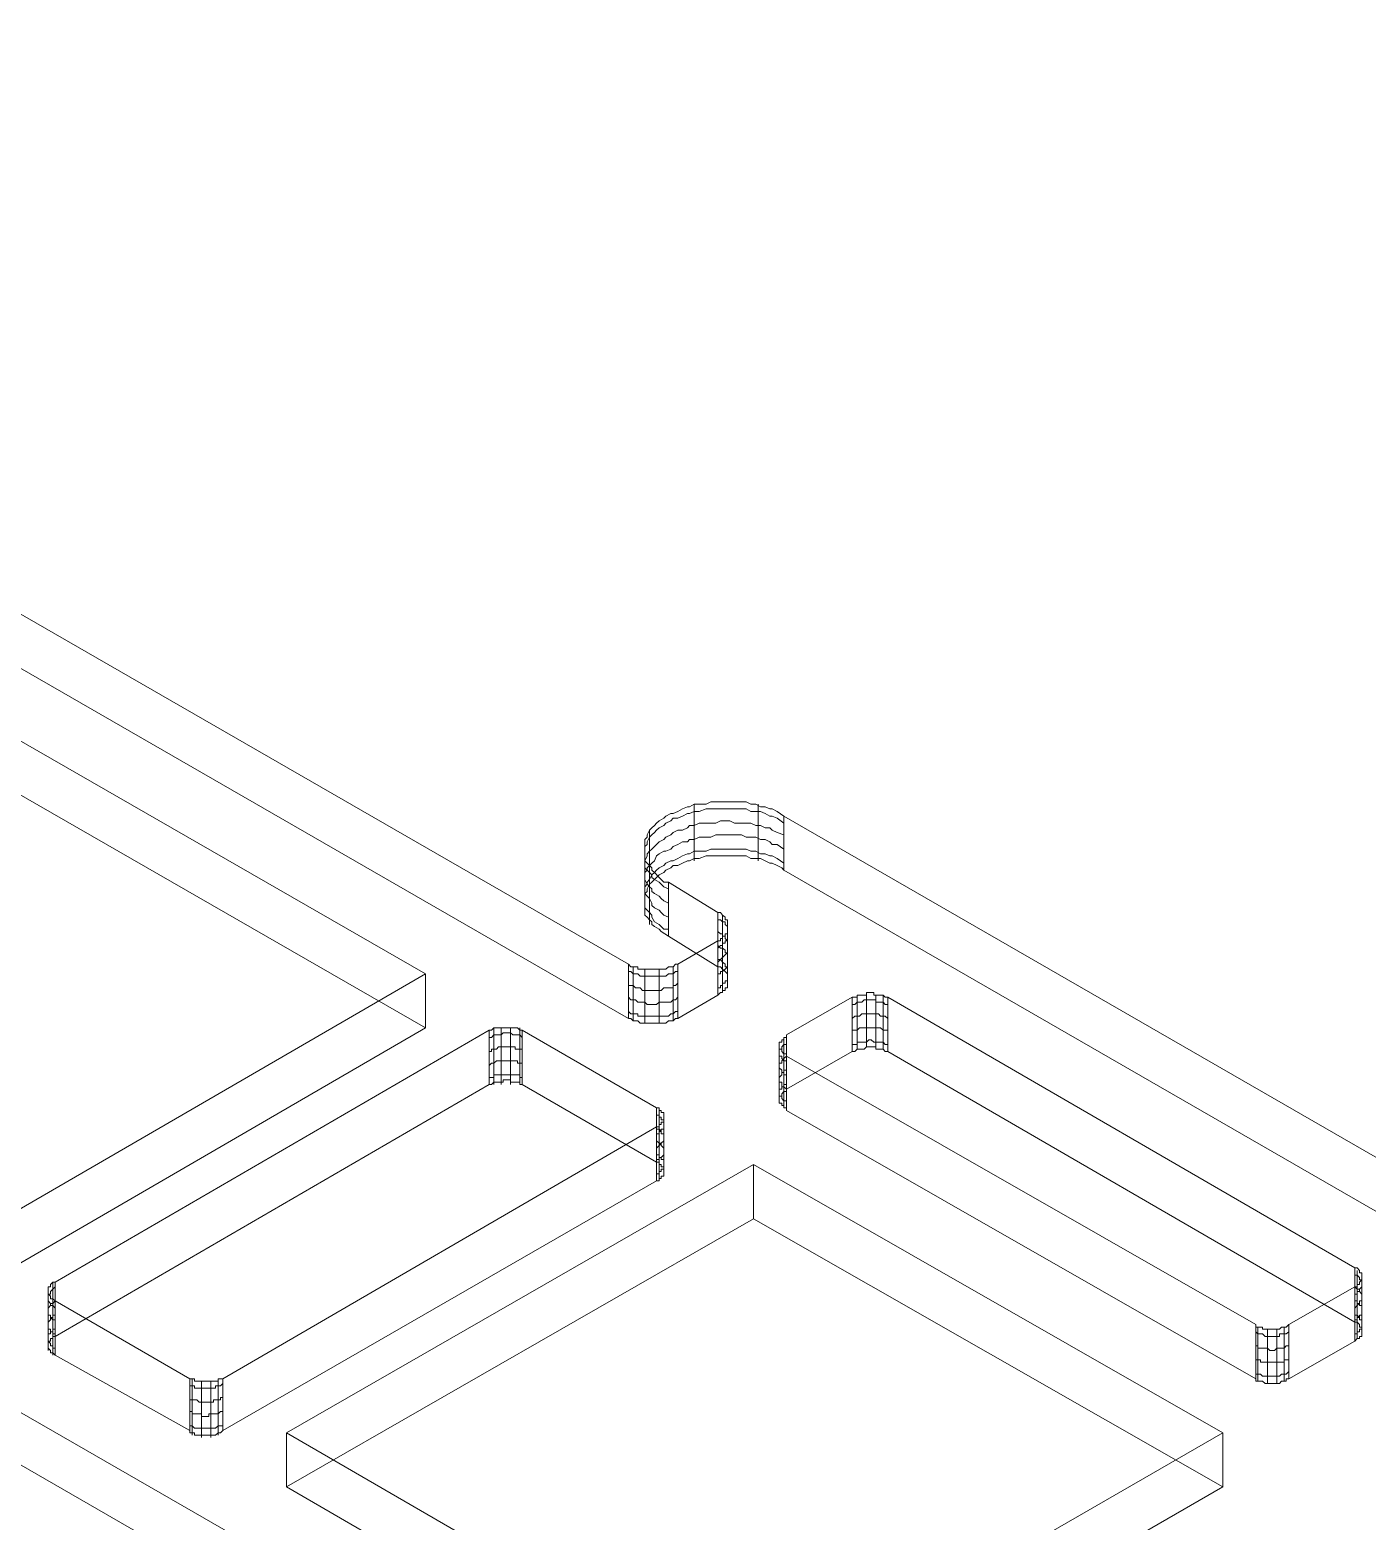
# Model space of a CAD drawing. Header units: millimetres. Extents: x 251 to 1800, y 172 to 1116.
# Drawn here: x 1311 to 1460.7, y 664.6 to 831.5 of the extents above; entities that cross this region are included whole.
import ezdxf

# ---------------------------------------------------------------- set-up
doc = ezdxf.new("R2010")
doc.units = ezdxf.units.MM

msp = doc.modelspace()

# ---------------------------------------------------------------- linework, layer by layer
at = {"color": 8, "lineweight": 0, "true_color": 0x808080}
for points in [[(1377.982949, 726.919989), (1196.360532, 831.534723)], [(1377.982949, 726.919989), (1196.360532, 831.534723)], [(1494.665434, 680.246996), (1395.395778, 737.444832), (1395.147811, 737.720352), (1394.624324, 737.968319), (1394.100837, 738.243839), (1393.825317, 738.243839), (1393.301831, 738.491806), (1392.778344, 738.767326), (1392.254857, 738.767326), (1391.703818, 738.767326), (1391.180331, 739.042845), (1390.656844, 739.042845), (1389.857838, 739.042845), (1389.334351, 739.042845), (1388.810864, 739.042845), (1388.287377, 739.042845), (1387.76389, 739.042845), (1387.212851, 739.042845), (1386.689364, 739.042845), (1385.917909, 738.767326), (1385.366871, 738.767326), (1384.843384, 738.491806), (1384.595416, 738.491806), (1384.044377, 738.243839), (1383.52089, 737.968319), (1382.997403, 737.968319), (1382.749436, 737.720352), (1382.198397, 737.444832), (1381.950429, 737.196865), (1381.426942, 736.921345), (1381.151423, 736.645826), (1380.903456, 736.397858), (1380.627936, 736.122339), (1380.352417, 735.874371), (1380.104449, 735.350884), (1380.104449, 735.075365), (1379.82893, 734.827397), (1379.82893, 734.551878), (1379.82893, 734.276359), (1379.82893, 733.752872), (1379.82893, 733.504904), (1379.82893, 733.229385), (1379.82893, 732.981417), (1379.82893, 732.430378), (1380.104449, 732.182411), (1380.352417, 731.906891), (1380.627936, 731.658924), (1380.627936, 731.383404), (1380.903456, 731.135437), (1381.426942, 730.859917), (1381.67491, 730.584398), (1382.473916, 730.060911), (1388.011857, 726.64447), (1388.287377, 726.64447), (1388.535344, 726.368951), (1388.810864, 726.120983), (1389.086383, 725.845464), (1389.086383, 725.597496), (1389.086383, 725.321977), (1389.086383, 725.074009), (1389.086383, 724.79849), (1389.086383, 724.52297), (1389.086383, 724.275003), (1388.810864, 724.275003), (1388.810864, 723.999483), (1388.535344, 723.999483), (1388.535344, 723.751516), (1388.287377, 723.751516), (1388.011857, 723.475996), (1383.52089, 720.858562), (1383.272923, 720.858562), (1382.997403, 720.583042), (1382.749436, 720.583042), (1382.473916, 720.583042), (1382.198397, 720.307523), (1381.950429, 720.307523), (1381.67491, 720.307523), (1381.426942, 720.307523), (1381.151423, 720.307523), (1380.903456, 720.307523), (1380.627936, 720.307523), (1380.352417, 720.307523), (1380.104449, 720.307523), (1379.82893, 720.307523), (1379.580962, 720.307523), (1379.305443, 720.307523), (1379.029923, 720.583042), (1378.781956, 720.583042), (1378.506436, 720.583042), (1378.258469, 720.858562), (1377.982949, 720.858562), (1196.360532, 825.473295)], [(1377.982949, 720.858562), (1196.360532, 825.473295)], [(1355.280147, 725.845464), (1303.014109, 755.904635)], [(1355.280147, 719.784036), (1303.014109, 749.843207)], [(1355.280147, 725.845464), (1355.280147, 719.784036), (1303.014109, 749.843207)], [(1382.473916, 736.122339), (1381.950429, 736.122339), (1381.67491, 736.397858), (1381.426942, 736.645826), (1380.903456, 737.196865), (1380.627936, 737.444832), (1380.627936, 737.720352), (1380.352417, 737.968319), (1380.104449, 738.243839), (1379.82893, 738.491806), (1379.82893, 738.767326), (1379.82893, 739.290812), (1379.82893, 739.566332), (1379.82893, 739.814299), (1379.82893, 740.089819), (1379.82893, 740.613306), (1379.82893, 740.888825), (1380.104449, 741.136793), (1380.104449, 741.412312), (1380.352417, 741.935799), (1380.627936, 742.183767), (1380.903456, 742.459286), (1381.151423, 742.707254), (1381.426942, 742.982773), (1381.950429, 743.258292), (1382.198397, 743.50626), (1382.749436, 743.781779), (1382.997403, 743.781779), (1383.52089, 744.029747), (1384.044377, 744.305266), (1384.595416, 744.553234), (1384.843384, 744.553234), (1385.366871, 744.828753), (1385.917909, 744.828753), (1386.689364, 744.828753), (1387.212851, 745.104273), (1387.76389, 745.104273), (1388.287377, 745.104273), (1388.810864, 745.104273), (1389.334351, 745.104273), (1389.857838, 745.104273), (1390.656844, 745.104273), (1391.180331, 745.104273), (1391.703818, 744.828753), (1392.254857, 744.828753), (1392.778344, 744.553234), (1393.301831, 744.553234), (1393.825317, 744.305266), (1394.100837, 744.305266), (1394.624324, 744.029747), (1395.395778, 743.50626)], [(1382.473916, 736.122339), (1381.950429, 736.122339), (1381.67491, 736.397858), (1381.426942, 736.645826), (1380.903456, 737.196865), (1380.627936, 737.444832), (1380.627936, 737.720352), (1380.352417, 737.968319), (1380.104449, 738.243839), (1379.82893, 738.491806), (1379.82893, 738.767326), (1379.82893, 739.290812), (1379.82893, 739.566332), (1379.82893, 739.814299), (1379.82893, 740.089819), (1379.82893, 740.613306), (1379.82893, 740.888825), (1380.104449, 741.136793), (1380.104449, 741.412312), (1380.352417, 741.935799), (1380.627936, 742.183767), (1380.903456, 742.459286), (1381.151423, 742.707254), (1381.426942, 742.982773), (1381.950429, 743.258292), (1382.198397, 743.50626), (1382.749436, 743.781779), (1382.997403, 743.781779), (1383.52089, 744.029747), (1384.044377, 744.305266), (1384.595416, 744.553234), (1384.843384, 744.553234), (1385.366871, 744.828753), (1385.917909, 744.828753), (1386.689364, 744.828753), (1387.212851, 745.104273), (1387.76389, 745.104273), (1388.287377, 745.104273), (1388.810864, 745.104273), (1389.334351, 745.104273), (1389.857838, 745.104273), (1390.656844, 745.104273), (1391.180331, 745.104273), (1391.703818, 744.828753), (1392.254857, 744.828753), (1392.778344, 744.553234), (1393.301831, 744.553234), (1393.825317, 744.305266), (1394.100837, 744.305266), (1394.624324, 744.029747), (1395.395778, 743.50626)], [(1385.366871, 744.828753), (1385.366871, 738.767326), (1385.366871, 738.491806)], [(1392.502824, 744.828753), (1392.502824, 738.767326), (1392.502824, 738.491806)], [(1382.473916, 735.350884), (1381.950429, 735.598852), (1381.67491, 735.874371), (1381.426942, 736.122339), (1380.903456, 736.397858), (1380.627936, 736.645826), (1380.627936, 736.921345), (1380.352417, 737.196865), (1380.104449, 737.444832), (1379.82893, 737.720352), (1379.82893, 738.243839), (1379.82893, 738.491806), (1379.82893, 738.767326), (1379.82893, 739.042845), (1379.82893, 739.566332), (1379.82893, 739.814299), (1379.82893, 740.089819), (1380.104449, 740.337786), (1380.104449, 740.613306), (1380.352417, 741.136793), (1380.627936, 741.412312), (1380.903456, 741.66028), (1381.151423, 741.935799), (1381.426942, 742.183767), (1381.950429, 742.459286), (1382.198397, 742.707254), (1382.749436, 742.982773), (1382.997403, 743.258292), (1383.52089, 743.258292), (1384.044377, 743.50626), (1384.595416, 743.781779), (1384.843384, 743.781779), (1385.366871, 744.029747), (1385.917909, 744.029747), (1386.689364, 744.305266), (1387.212851, 744.305266), (1387.76389, 744.305266), (1388.287377, 744.305266), (1388.810864, 744.305266), (1389.334351, 744.305266), (1389.857838, 744.305266), (1390.656844, 744.305266), (1391.180331, 744.305266), (1391.703818, 744.029747), (1392.254857, 744.029747), (1392.778344, 744.029747), (1393.301831, 743.781779), (1393.825317, 743.50626), (1394.100837, 743.50626), (1394.624324, 743.258292), (1395.395778, 742.707254), (1395.395778, 742.459286)], [(1494.665434, 686.308423), (1395.395778, 743.50626)], [(1494.665434, 686.308423), (1395.395778, 743.50626)], [(1395.395778, 737.444832), (1395.395778, 743.50626)], [(1395.395778, 737.444832), (1395.395778, 743.50626)], [(1382.473916, 733.752872), (1381.950429, 734.028391), (1381.67491, 734.276359), (1381.426942, 734.551878), (1380.903456, 734.827397), (1380.627936, 735.075365), (1380.627936, 735.350884), (1380.352417, 735.598852), (1380.104449, 735.874371), (1379.82893, 736.397858), (1379.82893, 736.645826), (1379.82893, 736.921345), (1379.82893, 737.196865), (1379.82893, 737.720352), (1379.82893, 737.968319), (1379.82893, 738.243839), (1379.82893, 738.491806), (1380.104449, 739.042845), (1380.104449, 739.290812), (1380.352417, 739.566332), (1380.627936, 739.814299), (1380.903456, 740.089819), (1381.151423, 740.337786), (1381.426942, 740.613306), (1381.950429, 740.888825), (1382.198397, 741.136793), (1382.749436, 741.412312), (1382.997403, 741.66028), (1383.52089, 741.935799), (1384.044377, 741.935799), (1384.595416, 742.183767), (1384.843384, 742.459286), (1385.366871, 742.459286), (1385.917909, 742.707254), (1386.689364, 742.707254), (1387.212851, 742.707254), (1387.76389, 742.707254), (1388.287377, 742.982773), (1388.810864, 742.982773), (1389.334351, 742.982773), (1389.857838, 742.707254), (1390.656844, 742.707254), (1391.180331, 742.707254), (1391.703818, 742.707254), (1392.254857, 742.459286), (1392.778344, 742.459286), (1393.301831, 742.183767), (1393.825317, 742.183767), (1394.100837, 741.935799), (1394.624324, 741.66028), (1395.395778, 741.412312), (1395.395778, 741.136793)], [(1382.473916, 732.182411), (1381.950429, 732.430378), (1381.67491, 732.705898), (1381.426942, 732.981417), (1380.903456, 733.229385), (1380.627936, 733.504904), (1380.627936, 733.752872), (1380.352417, 734.276359), (1380.104449, 734.551878), (1379.82893, 734.827397), (1379.82893, 735.075365), (1379.82893, 735.350884), (1379.82893, 735.874371), (1379.82893, 736.122339), (1379.82893, 736.397858), (1379.82893, 736.645826), (1379.82893, 737.196865), (1380.104449, 737.444832), (1380.104449, 737.720352), (1380.352417, 737.968319), (1380.627936, 738.243839), (1380.903456, 738.491806), (1381.151423, 739.042845), (1381.426942, 739.290812), (1381.950429, 739.566332), (1382.198397, 739.566332), (1382.749436, 739.814299), (1382.997403, 740.089819), (1383.52089, 740.337786), (1384.044377, 740.613306), (1384.595416, 740.613306), (1384.843384, 740.888825), (1385.366871, 740.888825), (1385.917909, 741.136793), (1386.689364, 741.136793), (1387.212851, 741.136793), (1387.76389, 741.412312), (1388.287377, 741.412312), (1388.810864, 741.412312), (1389.334351, 741.412312), (1389.857838, 741.412312), (1390.656844, 741.412312), (1391.180331, 741.136793), (1391.703818, 741.136793), (1392.254857, 741.136793), (1392.778344, 740.888825), (1393.301831, 740.888825), (1393.825317, 740.613306), (1394.100837, 740.337786), (1394.624324, 740.337786), (1395.395778, 739.814299), (1395.395778, 739.566332)], [(1380.352417, 741.935799), (1380.352417, 735.874371), (1380.352417, 735.598852)], [(1382.473916, 730.859917), (1381.950429, 730.859917), (1381.67491, 731.135437), (1381.426942, 731.383404), (1380.903456, 731.658924), (1380.627936, 732.182411), (1380.627936, 732.430378), (1380.352417, 732.705898), (1380.104449, 732.981417), (1379.82893, 733.229385), (1379.82893, 733.504904), (1379.82893, 734.028391), (1379.82893, 734.276359), (1379.82893, 734.551878), (1379.82893, 734.827397), (1379.82893, 735.350884), (1379.82893, 735.598852), (1380.104449, 735.874371), (1380.104449, 736.122339), (1380.352417, 736.397858), (1380.627936, 736.921345), (1380.903456, 737.196865), (1381.151423, 737.444832), (1381.426942, 737.720352), (1381.950429, 737.968319), (1382.198397, 738.243839), (1382.749436, 738.491806), (1382.997403, 738.491806), (1383.52089, 738.767326), (1384.044377, 739.042845), (1384.595416, 739.290812), (1384.843384, 739.290812), (1385.366871, 739.566332), (1385.917909, 739.566332), (1386.689364, 739.566332), (1387.212851, 739.814299), (1387.76389, 739.814299), (1388.287377, 739.814299), (1388.810864, 739.814299), (1389.334351, 739.814299), (1389.857838, 739.814299), (1390.656844, 739.814299), (1391.180331, 739.814299), (1391.703818, 739.566332), (1392.254857, 739.566332), (1392.778344, 739.290812), (1393.301831, 739.290812), (1393.825317, 739.042845), (1394.100837, 739.042845), (1394.624324, 738.767326), (1395.395778, 738.243839), (1395.395778, 737.968319)], [(1395.395778, 737.444832), (1395.147811, 737.720352), (1394.624324, 737.968319), (1394.100837, 738.243839), (1393.825317, 738.243839), (1393.301831, 738.491806), (1392.778344, 738.767326), (1392.254857, 738.767326), (1391.703818, 738.767326), (1391.180331, 739.042845), (1390.656844, 739.042845), (1389.857838, 739.042845), (1389.334351, 739.042845), (1388.810864, 739.042845), (1388.287377, 739.042845), (1387.76389, 739.042845), (1387.212851, 739.042845), (1386.689364, 739.042845), (1385.917909, 738.767326), (1385.366871, 738.767326), (1384.843384, 738.491806), (1384.595416, 738.491806), (1384.044377, 738.243839), (1383.52089, 737.968319), (1382.997403, 737.968319), (1382.749436, 737.720352), (1382.198397, 737.444832), (1381.950429, 737.196865), (1381.426942, 736.921345), (1381.151423, 736.645826), (1380.903456, 736.397858), (1380.627936, 736.122339), (1380.352417, 735.874371), (1380.104449, 735.350884), (1380.104449, 735.075365), (1379.82893, 734.827397), (1379.82893, 734.551878), (1379.82893, 734.276359), (1379.82893, 733.752872), (1379.82893, 733.504904), (1379.82893, 733.229385), (1379.82893, 732.981417), (1379.82893, 732.430378), (1380.104449, 732.182411), (1380.352417, 731.906891), (1380.627936, 731.658924), (1380.627936, 731.383404), (1380.903456, 731.135437), (1381.426942, 730.859917), (1381.67491, 730.584398), (1382.473916, 730.060911)], [(1380.352417, 737.720352), (1380.352417, 731.658924), (1380.352417, 731.383404)], [(1494.665434, 680.246996), (1395.395778, 737.444832)], [(1382.473916, 736.122339), (1388.011857, 732.705898)], [(1382.473916, 736.122339), (1382.473916, 730.060911)], [(1382.473916, 736.122339), (1388.011857, 732.705898)], [(1382.473916, 736.122339), (1382.473916, 730.060911)], [(1388.011857, 729.537424), (1388.287377, 729.537424), (1388.287377, 729.812944), (1388.535344, 729.812944), (1388.535344, 730.060911), (1388.810864, 730.060911), (1388.810864, 730.336431), (1389.086383, 730.336431), (1389.086383, 730.584398), (1389.086383, 730.859917), (1389.086383, 731.135437), (1389.086383, 731.383404), (1389.086383, 731.658924), (1389.086383, 731.906891), (1388.810864, 731.906891), (1388.810864, 732.182411), (1388.535344, 732.430378), (1388.287377, 732.705898), (1388.011857, 732.705898)], [(1388.011857, 726.64447), (1388.011857, 732.705898)], [(1388.011857, 726.64447), (1388.011857, 732.705898)], [(1388.011857, 729.537424), (1388.287377, 729.537424), (1388.287377, 729.812944), (1388.535344, 729.812944), (1388.535344, 730.060911), (1388.810864, 730.060911), (1388.810864, 730.336431), (1389.086383, 730.336431), (1389.086383, 730.584398), (1389.086383, 730.859917), (1389.086383, 731.135437), (1389.086383, 731.383404), (1389.086383, 731.658924), (1389.086383, 731.906891), (1388.810864, 731.906891), (1388.810864, 732.182411), (1388.535344, 732.430378), (1388.287377, 732.705898), (1388.011857, 732.705898)], [(1388.011857, 728.738418), (1388.287377, 729.013937), (1388.535344, 729.013937), (1388.535344, 729.289457), (1388.810864, 729.289457), (1388.810864, 729.537424), (1389.086383, 729.537424), (1389.086383, 729.812944), (1389.086383, 730.060911), (1389.086383, 730.336431), (1389.086383, 730.584398), (1389.086383, 730.859917), (1389.086383, 731.135437), (1388.810864, 731.383404), (1388.810864, 731.658924), (1388.535344, 731.658924), (1388.287377, 731.906891), (1388.011857, 731.906891), (1388.011857, 731.658924)], [(1388.535344, 726.368951), (1388.535344, 732.430378), (1388.535344, 732.182411)], [(1389.086383, 725.597496), (1389.086383, 731.658924), (1389.086383, 731.383404)], [(1382.473916, 730.060911), (1388.011857, 726.64447)], [(1388.011857, 727.167957), (1388.287377, 727.443476), (1388.535344, 727.691444), (1388.810864, 727.966963), (1389.086383, 728.214931), (1389.086383, 728.49045), (1389.086383, 728.738418), (1389.086383, 729.013937), (1389.086383, 729.289457), (1389.086383, 729.537424), (1388.810864, 729.812944), (1388.810864, 730.060911), (1388.535344, 730.060911), (1388.535344, 730.336431), (1388.287377, 730.336431), (1388.011857, 730.584398), (1388.011857, 730.336431)], [(1388.535344, 723.751516), (1388.535344, 729.812944), (1388.535344, 729.537424)], [(1389.086383, 724.79849), (1389.086383, 730.584398), (1389.086383, 730.336431)], [(1388.011857, 729.537424), (1383.52089, 726.919989)], [(1388.011857, 729.537424), (1383.52089, 726.919989)], [(1388.011857, 729.537424), (1388.011857, 723.475996)], [(1388.011857, 729.537424), (1388.011857, 723.475996)], [(1388.011857, 725.845464), (1388.287377, 725.845464), (1388.287377, 726.120983), (1388.535344, 726.120983), (1388.810864, 726.368951), (1389.086383, 726.64447), (1389.086383, 726.919989), (1389.086383, 727.167957), (1389.086383, 727.443476), (1389.086383, 727.691444), (1389.086383, 727.966963), (1389.086383, 728.214931), (1388.810864, 728.214931), (1388.810864, 728.49045), (1388.535344, 728.738418), (1388.287377, 728.738418), (1388.011857, 729.013937), (1388.011857, 728.738418)], [(1377.982949, 726.919989), (1378.258469, 726.64447), (1378.506436, 726.64447), (1378.781956, 726.64447), (1379.029923, 726.64447), (1379.029923, 726.368951), (1379.305443, 726.368951), (1379.580962, 726.368951), (1379.82893, 726.368951), (1380.104449, 726.368951), (1380.352417, 726.368951), (1380.627936, 726.368951), (1380.903456, 726.368951), (1381.151423, 726.368951), (1381.426942, 726.368951), (1381.67491, 726.368951), (1381.950429, 726.368951), (1382.198397, 726.368951), (1382.473916, 726.64447), (1382.749436, 726.64447), (1382.997403, 726.64447), (1383.272923, 726.919989), (1383.52089, 726.919989)], [(1377.982949, 726.919989), (1378.258469, 726.64447), (1378.506436, 726.64447), (1378.781956, 726.64447), (1379.029923, 726.64447), (1379.029923, 726.368951), (1379.305443, 726.368951), (1379.580962, 726.368951), (1379.82893, 726.368951), (1380.104449, 726.368951), (1380.352417, 726.368951), (1380.627936, 726.368951), (1380.903456, 726.368951), (1381.151423, 726.368951), (1381.426942, 726.368951), (1381.67491, 726.368951), (1381.950429, 726.368951), (1382.198397, 726.368951), (1382.473916, 726.64447), (1382.749436, 726.64447), (1382.997403, 726.64447), (1383.272923, 726.919989), (1383.52089, 726.919989)], [(1377.982949, 726.919989), (1377.982949, 720.858562)], [(1377.982949, 726.919989), (1377.982949, 720.858562)], [(1378.506436, 720.583042), (1378.506436, 726.64447), (1378.506436, 726.368951)], [(1379.82893, 720.307523), (1379.82893, 726.368951), (1379.82893, 726.120983)], [(1381.426942, 720.307523), (1381.426942, 726.368951), (1381.426942, 726.120983)], [(1382.997403, 720.583042), (1382.997403, 726.64447), (1382.997403, 726.368951)], [(1383.52089, 720.858562), (1383.52089, 726.919989)], [(1383.52089, 720.858562), (1383.52089, 726.919989)], [(1388.011857, 724.275003), (1388.287377, 724.275003), (1388.287377, 724.52297), (1388.535344, 724.52297), (1388.535344, 724.79849), (1388.810864, 724.79849), (1388.810864, 725.074009), (1389.086383, 725.074009), (1389.086383, 725.321977), (1389.086383, 725.597496), (1389.086383, 725.845464), (1389.086383, 726.120983), (1389.086383, 726.368951), (1389.086383, 726.64447), (1388.810864, 726.64447), (1388.810864, 726.919989), (1388.535344, 727.167957), (1388.287377, 727.443476), (1388.011857, 727.443476), (1388.011857, 727.167957)], [(1388.011857, 726.64447), (1388.287377, 726.64447), (1388.535344, 726.368951), (1388.810864, 726.120983), (1389.086383, 725.845464), (1389.086383, 725.597496), (1389.086383, 725.321977), (1389.086383, 725.074009), (1389.086383, 724.79849), (1389.086383, 724.52297), (1389.086383, 724.275003), (1388.810864, 724.275003), (1388.810864, 723.999483), (1388.535344, 723.999483), (1388.535344, 723.751516), (1388.287377, 723.751516), (1388.011857, 723.475996)], [(1303.014109, 695.538325), (1355.280147, 725.845464)], [(1355.280147, 725.845464), (1355.280147, 719.784036)], [(1377.982949, 726.120983), (1378.258469, 726.120983), (1378.506436, 725.845464), (1378.781956, 725.845464), (1379.029923, 725.845464), (1379.305443, 725.597496), (1379.580962, 725.597496), (1379.82893, 725.597496), (1380.104449, 725.597496), (1380.352417, 725.597496), (1380.627936, 725.597496), (1380.903456, 725.597496), (1381.151423, 725.597496), (1381.426942, 725.597496), (1381.67491, 725.597496), (1381.950429, 725.597496), (1382.198397, 725.597496), (1382.473916, 725.845464), (1382.749436, 725.845464), (1382.997403, 725.845464), (1383.272923, 726.120983), (1383.52089, 726.120983), (1383.52089, 725.845464)], [(1377.982949, 724.79849), (1377.982949, 724.52297), (1378.258469, 724.52297), (1378.506436, 724.52297), (1378.781956, 724.275003), (1379.029923, 724.275003), (1379.305443, 724.275003), (1379.580962, 723.999483), (1379.82893, 723.999483), (1380.104449, 723.999483), (1380.352417, 723.999483), (1380.627936, 723.999483), (1380.903456, 723.999483), (1381.151423, 723.999483), (1381.426942, 723.999483), (1381.67491, 723.999483), (1381.950429, 724.275003), (1382.198397, 724.275003), (1382.473916, 724.275003), (1382.749436, 724.275003), (1382.997403, 724.275003), (1382.997403, 724.52297), (1383.272923, 724.52297), (1383.52089, 724.79849), (1383.52089, 724.52297)], [(1377.982949, 723.228029), (1378.258469, 722.952509), (1378.506436, 722.952509), (1378.781956, 722.952509), (1379.029923, 722.67699), (1379.305443, 722.67699), (1379.580962, 722.67699), (1379.82893, 722.67699), (1380.104449, 722.429022), (1380.352417, 722.429022), (1380.627936, 722.429022), (1380.903456, 722.429022), (1381.151423, 722.429022), (1381.426942, 722.67699), (1381.67491, 722.67699), (1381.950429, 722.67699), (1382.198397, 722.67699), (1382.473916, 722.67699), (1382.749436, 722.67699), (1382.997403, 722.952509), (1383.272923, 722.952509), (1383.52089, 723.228029), (1383.52089, 722.952509)], [(1388.011857, 723.475996), (1383.52089, 720.858562)], [(1395.671298, 719.012581), (1403.055219, 723.228029)], [(1395.671298, 719.012581), (1403.055219, 723.228029)], [(1407.022699, 723.228029), (1406.747179, 723.228029), (1406.499212, 723.475996), (1406.223692, 723.475996), (1405.975725, 723.475996), (1405.700206, 723.475996), (1405.452238, 723.475996), (1405.452238, 723.751516), (1405.176719, 723.751516), (1404.901199, 723.751516), (1404.653232, 723.751516), (1404.653232, 723.475996), (1404.377712, 723.475996), (1404.129745, 723.475996), (1403.854225, 723.475996), (1403.606258, 723.475996), (1403.606258, 723.228029), (1403.330738, 723.228029), (1403.055219, 723.228029)], [(1407.022699, 723.228029), (1406.747179, 723.228029), (1406.499212, 723.475996), (1406.223692, 723.475996), (1405.975725, 723.475996), (1405.700206, 723.475996), (1405.452238, 723.475996), (1405.452238, 723.751516), (1405.176719, 723.751516), (1404.901199, 723.751516), (1404.653232, 723.751516), (1404.653232, 723.475996), (1404.377712, 723.475996), (1404.129745, 723.475996), (1403.854225, 723.475996), (1403.606258, 723.475996), (1403.606258, 723.228029), (1403.330738, 723.228029), (1403.055219, 723.228029)], [(1403.055219, 717.166601), (1403.055219, 723.228029)], [(1403.055219, 717.166601), (1403.055219, 723.228029)], [(1403.606258, 717.414569), (1403.606258, 723.475996), (1403.606258, 723.228029)], [(1404.653232, 717.690088), (1404.653232, 723.475996), (1404.653232, 723.228029)], [(1405.700206, 717.690088), (1405.700206, 723.475996), (1405.700206, 723.228029)], [(1406.499212, 717.414569), (1406.499212, 723.475996), (1406.499212, 723.228029)], [(1407.022699, 723.228029), (1459.288737, 692.92089)], [(1407.022699, 723.228029), (1407.022699, 717.166601)], [(1407.022699, 723.228029), (1407.022699, 717.166601)], [(1407.022699, 723.228029), (1459.288737, 692.92089)], [(1377.982949, 721.630016), (1378.258469, 721.382049), (1378.506436, 721.382049), (1378.781956, 721.382049), (1379.029923, 721.382049), (1379.029923, 721.106529), (1379.305443, 721.106529), (1379.580962, 721.106529), (1379.82893, 721.106529), (1380.104449, 721.106529), (1380.352417, 721.106529), (1380.627936, 721.106529), (1380.903456, 721.106529), (1381.151423, 721.106529), (1381.426942, 721.106529), (1381.67491, 721.106529), (1381.950429, 721.106529), (1382.198397, 721.106529), (1382.473916, 721.106529), (1382.749436, 721.382049), (1382.997403, 721.382049), (1383.272923, 721.630016), (1383.52089, 721.630016), (1383.52089, 721.382049)], [(1407.022699, 722.429022), (1406.747179, 722.429022), (1406.499212, 722.67699), (1406.223692, 722.67699), (1405.975725, 722.67699), (1405.700206, 722.67699), (1405.700206, 722.952509), (1405.452238, 722.952509), (1405.176719, 722.952509), (1404.901199, 722.952509), (1404.653232, 722.952509), (1404.377712, 722.952509), (1404.129745, 722.67699), (1403.854225, 722.67699), (1403.606258, 722.67699), (1403.330738, 722.429022), (1403.055219, 722.429022), (1403.055219, 722.153503)], [(1407.022699, 720.858562), (1406.747179, 721.106529), (1406.499212, 721.106529), (1406.223692, 721.106529), (1405.975725, 721.382049), (1405.700206, 721.382049), (1405.452238, 721.382049), (1405.176719, 721.382049), (1404.901199, 721.382049), (1404.653232, 721.382049), (1404.377712, 721.382049), (1404.129745, 721.382049), (1403.854225, 721.106529), (1403.606258, 721.106529), (1403.330738, 721.106529), (1403.055219, 720.858562), (1403.055219, 720.583042)], [(1303.014109, 689.476897), (1355.280147, 719.784036)], [(1303.014109, 695.538325), (1303.014109, 689.476897), (1355.280147, 719.784036)], [(1366.108061, 719.536068), (1365.832542, 719.536068), (1365.584574, 719.784036), (1365.309055, 719.784036), (1365.061087, 719.784036), (1364.785568, 719.784036), (1364.510049, 719.784036), (1364.262081, 719.784036), (1363.986562, 719.784036), (1363.738594, 719.784036), (1363.463075, 719.784036), (1363.215107, 719.784036), (1362.939588, 719.784036), (1362.664068, 719.536068), (1362.416101, 719.536068)], [(1362.939588, 719.784036), (1362.939588, 713.722608), (1362.939588, 713.474641)], [(1363.738594, 719.784036), (1363.738594, 713.722608), (1363.738594, 713.474641)], [(1364.785568, 719.784036), (1364.785568, 713.722608), (1364.785568, 713.474641)], [(1365.832542, 719.784036), (1365.832542, 713.722608), (1365.832542, 713.474641)], [(1383.52089, 720.858562), (1383.272923, 720.858562), (1382.997403, 720.583042), (1382.749436, 720.583042), (1382.473916, 720.583042), (1382.198397, 720.307523), (1381.950429, 720.307523), (1381.67491, 720.307523), (1381.426942, 720.307523), (1381.151423, 720.307523), (1380.903456, 720.307523), (1380.627936, 720.307523), (1380.352417, 720.307523), (1380.104449, 720.307523), (1379.82893, 720.307523), (1379.580962, 720.307523), (1379.305443, 720.307523), (1379.029923, 720.583042), (1378.781956, 720.583042), (1378.506436, 720.583042), (1378.258469, 720.858562), (1377.982949, 720.858562)], [(1407.022699, 719.536068), (1406.747179, 719.536068), (1406.499212, 719.536068), (1406.223692, 719.784036), (1405.975725, 719.784036), (1405.700206, 719.784036), (1405.452238, 719.784036), (1405.176719, 719.784036), (1404.901199, 719.784036), (1404.653232, 719.784036), (1404.377712, 719.784036), (1404.129745, 719.784036), (1403.854225, 719.784036), (1403.606258, 719.536068), (1403.330738, 719.536068), (1403.055219, 719.536068), (1403.055219, 719.260549)], [(1362.416101, 719.536068), (1313.842023, 691.322877)], [(1362.416101, 713.474641), (1362.416101, 719.536068)], [(1362.416101, 713.474641), (1362.416101, 719.536068)], [(1362.416101, 718.737062), (1362.664068, 718.737062), (1362.939588, 719.012581), (1363.215107, 719.012581), (1363.463075, 719.012581), (1363.738594, 719.012581), (1363.986562, 719.260549), (1364.262081, 719.260549), (1364.510049, 719.260549), (1364.785568, 719.260549), (1365.061087, 719.012581), (1365.309055, 719.012581), (1365.584574, 719.012581), (1365.832542, 719.012581), (1366.108061, 718.737062), (1366.108061, 718.461542)], [(1366.108061, 719.536068), (1366.108061, 713.474641)], [(1366.108061, 719.536068), (1366.108061, 713.474641)], [(1381.151423, 710.829654), (1366.108061, 719.536068)], [(1395.671298, 719.012581), (1395.671298, 718.737062), (1395.395778, 718.737062), (1395.395778, 718.461542), (1395.147811, 718.461542), (1395.147811, 718.213575), (1394.872291, 718.213575), (1394.872291, 717.938056), (1394.872291, 717.690088), (1394.872291, 717.414569), (1395.147811, 717.414569), (1395.147811, 717.166601), (1395.395778, 716.891082), (1395.671298, 716.891082), (1395.671298, 716.615562)], [(1395.671298, 719.012581), (1395.671298, 718.737062), (1395.395778, 718.737062), (1395.395778, 718.461542), (1395.147811, 718.461542), (1395.147811, 718.213575), (1394.872291, 718.213575), (1394.872291, 717.938056), (1394.872291, 717.690088), (1394.872291, 717.414569), (1395.147811, 717.414569), (1395.147811, 717.166601), (1395.395778, 716.891082), (1395.671298, 716.891082), (1395.671298, 716.615562)], [(1394.872291, 712.152147), (1394.872291, 718.213575), (1394.872291, 717.938056)], [(1395.671298, 718.213575), (1395.671298, 717.938056), (1395.395778, 717.938056), (1395.147811, 717.690088), (1395.147811, 717.414569), (1394.872291, 717.414569), (1394.872291, 717.166601), (1394.872291, 716.891082), (1394.872291, 716.615562), (1395.147811, 716.615562), (1395.147811, 716.367595), (1395.395778, 716.092075), (1395.671298, 716.092075), (1395.671298, 715.844108), (1395.671298, 715.568588)], [(1395.395778, 712.675634), (1395.395778, 718.737062), (1395.395778, 718.461542)], [(1395.671298, 719.012581), (1395.671298, 712.951154)], [(1395.671298, 719.012581), (1395.671298, 712.951154)], [(1407.022699, 717.938056), (1406.747179, 717.938056), (1406.499212, 718.213575), (1406.223692, 718.213575), (1405.975725, 718.213575), (1405.700206, 718.213575), (1405.452238, 718.213575), (1405.176719, 718.461542), (1404.901199, 718.461542), (1404.653232, 718.213575), (1404.377712, 718.213575), (1404.129745, 718.213575), (1403.854225, 718.213575), (1403.606258, 718.213575), (1403.606258, 717.938056), (1403.330738, 717.938056), (1403.055219, 717.938056), (1403.055219, 717.690088)], [(1362.416101, 717.166601), (1362.664068, 717.166601), (1362.664068, 717.414569), (1362.939588, 717.414569), (1363.215107, 717.414569), (1363.463075, 717.690088), (1363.738594, 717.690088), (1363.986562, 717.690088), (1364.262081, 717.690088), (1364.510049, 717.690088), (1364.785568, 717.690088), (1365.061087, 717.690088), (1365.309055, 717.690088), (1365.309055, 717.414569), (1365.584574, 717.414569), (1365.832542, 717.414569), (1366.108061, 717.414569), (1366.108061, 717.166601), (1366.108061, 716.891082)], [(1394.872291, 711.353141), (1394.872291, 717.414569), (1394.872291, 717.166601)], [(1395.671298, 716.615562), (1395.395778, 716.367595), (1395.147811, 716.092075), (1395.147811, 715.844108), (1394.872291, 715.844108), (1394.872291, 715.568588), (1394.872291, 715.320621), (1395.147811, 715.045101), (1395.147811, 714.797134), (1395.395778, 714.797134), (1395.395778, 714.521614), (1395.671298, 714.521614), (1395.671298, 714.246095)], [(1395.395778, 710.829654), (1395.395778, 716.891082), (1395.395778, 716.615562)], [(1395.671298, 712.951154), (1403.055219, 717.166601)], [(1448.212856, 686.583943), (1395.671298, 716.615562)], [(1395.671298, 710.554134), (1395.671298, 716.615562)], [(1448.212856, 686.583943), (1395.671298, 716.615562)], [(1395.671298, 710.554134), (1395.671298, 716.615562)], [(1403.055219, 717.166601), (1403.330738, 717.166601), (1403.606258, 717.414569), (1403.854225, 717.414569), (1404.129745, 717.414569), (1404.377712, 717.414569), (1404.653232, 717.690088), (1404.901199, 717.690088), (1405.176719, 717.690088), (1405.452238, 717.690088), (1405.700206, 717.690088), (1405.700206, 717.414569), (1405.975725, 717.414569), (1406.223692, 717.414569), (1406.499212, 717.414569), (1406.747179, 717.166601), (1407.022699, 717.166601)], [(1407.022699, 717.166601), (1459.288737, 686.859462)], [(1362.416101, 715.568588), (1362.664068, 715.844108), (1362.939588, 715.844108), (1363.215107, 716.092075), (1363.463075, 716.092075), (1363.738594, 716.092075), (1363.986562, 716.092075), (1364.262081, 716.092075), (1364.510049, 716.092075), (1364.785568, 716.092075), (1365.061087, 716.092075), (1365.309055, 716.092075), (1365.584574, 716.092075), (1365.584574, 715.844108), (1365.832542, 715.844108), (1366.108061, 715.844108), (1366.108061, 715.568588), (1366.108061, 715.320621)], [(1395.671298, 715.045101), (1395.395778, 715.045101), (1395.395778, 714.797134), (1395.147811, 714.797134), (1395.147811, 714.521614), (1394.872291, 714.246095), (1394.872291, 713.998127), (1394.872291, 713.722608), (1395.147811, 713.722608), (1395.147811, 713.474641), (1395.147811, 713.199121), (1395.395778, 713.199121), (1395.671298, 712.951154), (1395.671298, 712.675634)], [(1453.475277, 594.092065), (1247.056109, 712.951154)], [(1453.475277, 594.092065), (1247.056109, 712.951154)], [(1362.416101, 713.474641), (1313.842023, 685.261449)], [(1362.416101, 713.474641), (1313.842023, 685.261449)], [(1362.416101, 714.246095), (1362.664068, 714.246095), (1362.939588, 714.246095), (1362.939588, 714.521614), (1363.215107, 714.521614), (1363.463075, 714.521614), (1363.738594, 714.521614), (1363.986562, 714.521614), (1364.262081, 714.521614), (1364.510049, 714.521614), (1364.785568, 714.521614), (1365.061087, 714.521614), (1365.309055, 714.521614), (1365.584574, 714.521614), (1365.832542, 714.521614), (1365.832542, 714.246095), (1366.108061, 714.246095), (1366.108061, 713.998127)], [(1362.416101, 713.474641), (1362.664068, 713.474641), (1362.939588, 713.722608), (1363.215107, 713.722608), (1363.463075, 713.722608), (1363.738594, 713.722608), (1363.986562, 713.722608), (1363.986562, 713.998127), (1364.262081, 713.998127), (1364.510049, 713.998127), (1364.785568, 713.998127), (1364.785568, 713.722608), (1365.061087, 713.722608), (1365.309055, 713.722608), (1365.584574, 713.722608), (1365.832542, 713.722608), (1365.832542, 713.474641), (1366.108061, 713.474641)], [(1362.416101, 713.474641), (1362.664068, 713.474641), (1362.939588, 713.722608), (1363.215107, 713.722608), (1363.463075, 713.722608), (1363.738594, 713.722608), (1363.986562, 713.722608), (1363.986562, 713.998127), (1364.262081, 713.998127), (1364.510049, 713.998127), (1364.785568, 713.998127), (1364.785568, 713.722608), (1365.061087, 713.722608), (1365.309055, 713.722608), (1365.584574, 713.722608), (1365.832542, 713.722608), (1365.832542, 713.474641), (1366.108061, 713.474641)], [(1381.151423, 704.768226), (1366.108061, 713.474641)], [(1381.151423, 704.768226), (1366.108061, 713.474641)], [(1395.671298, 713.474641), (1395.395778, 713.474641), (1395.395778, 713.199121), (1395.147811, 713.199121), (1395.147811, 712.951154), (1394.872291, 712.951154), (1394.872291, 712.675634), (1394.872291, 712.400115), (1394.872291, 712.152147), (1395.147811, 712.152147), (1395.147811, 711.876628), (1395.395778, 711.62866), (1395.671298, 711.62866), (1395.671298, 711.353141), (1395.671298, 711.105173)], [(1395.671298, 710.554134), (1395.671298, 710.829654), (1395.395778, 710.829654), (1395.395778, 711.105173), (1395.147811, 711.105173), (1395.147811, 711.353141), (1394.872291, 711.353141), (1394.872291, 711.62866), (1394.872291, 711.876628), (1394.872291, 712.152147), (1395.147811, 712.152147), (1395.147811, 712.400115), (1395.395778, 712.675634), (1395.671298, 712.675634), (1395.671298, 712.951154)], [(1381.151423, 704.768226), (1381.151423, 710.829654)], [(1381.151423, 704.768226), (1381.151423, 710.829654)], [(1381.151423, 708.735706), (1381.426942, 708.735706), (1381.426942, 708.983674), (1381.67491, 708.983674), (1381.67491, 709.259193), (1381.950429, 709.259193), (1381.950429, 709.507161), (1381.950429, 709.78268), (1381.950429, 710.030647), (1381.950429, 710.306167), (1381.67491, 710.306167), (1381.67491, 710.554134), (1381.426942, 710.554134), (1381.426942, 710.829654), (1381.151423, 710.829654)], [(1381.151423, 710.030647), (1381.426942, 710.030647), (1381.426942, 709.78268), (1381.67491, 709.78268), (1381.67491, 709.507161), (1381.950429, 709.507161), (1381.950429, 709.259193), (1381.950429, 708.983674), (1381.950429, 708.735706), (1381.950429, 708.460187), (1381.67491, 708.460187), (1381.67491, 708.184667), (1381.426942, 708.184667), (1381.426942, 707.9367), (1381.151423, 707.9367), (1381.151423, 707.66118)], [(1381.426942, 710.554134), (1381.426942, 704.492707), (1381.426942, 704.244739)], [(1381.950429, 710.030647), (1381.950429, 703.96922), (1381.950429, 703.721252)], [(1448.212856, 680.522515), (1395.671298, 710.554134)], [(1332.577345, 680.522515), (1381.151423, 708.735706)], [(1381.151423, 708.735706), (1381.151423, 702.674278)], [(1381.151423, 708.735706), (1381.151423, 702.674278)], [(1381.151423, 708.460187), (1381.426942, 708.460187), (1381.67491, 708.184667), (1381.67491, 707.9367), (1381.950429, 707.9367), (1381.950429, 707.66118), (1381.950429, 707.413213), (1381.950429, 707.137693), (1381.67491, 706.889726), (1381.426942, 706.614206), (1381.151423, 706.338687), (1381.151423, 706.090719)], [(1381.426942, 708.983674), (1381.426942, 702.922246), (1381.426942, 702.674278)], [(1381.950429, 709.507161), (1381.950429, 703.445733), (1381.950429, 703.197765)], [(1453.475277, 588.030638), (1247.056109, 707.137693)], [(1453.475277, 588.030638), (1247.056109, 707.137693)], [(1381.151423, 707.137693), (1381.426942, 706.889726), (1381.67491, 706.889726), (1381.67491, 706.614206), (1381.950429, 706.338687), (1381.950429, 706.090719), (1381.950429, 705.8152), (1381.950429, 705.567232), (1381.67491, 705.291713), (1381.426942, 705.291713), (1381.426942, 705.043746), (1381.151423, 705.043746), (1381.151423, 704.768226)], [(1381.151423, 705.567232), (1381.426942, 705.567232), (1381.426942, 705.291713), (1381.67491, 705.291713), (1381.67491, 705.043746), (1381.950429, 705.043746), (1381.950429, 704.768226), (1381.950429, 704.492707), (1381.950429, 704.244739), (1381.950429, 703.96922), (1381.67491, 703.96922), (1381.67491, 703.721252), (1381.426942, 703.721252), (1381.426942, 703.445733), (1381.151423, 703.445733), (1381.151423, 703.197765)], [(1381.151423, 704.768226), (1381.426942, 704.768226), (1381.426942, 704.492707), (1381.67491, 704.492707), (1381.67491, 704.244739), (1381.950429, 704.244739), (1381.950429, 703.96922), (1381.950429, 703.721252), (1381.950429, 703.445733), (1381.950429, 703.197765), (1381.67491, 703.197765), (1381.67491, 702.922246), (1381.426942, 702.922246), (1381.426942, 702.674278), (1381.151423, 702.674278)], [(1381.151423, 704.768226), (1381.426942, 704.768226), (1381.426942, 704.492707), (1381.67491, 704.492707), (1381.67491, 704.244739), (1381.950429, 704.244739), (1381.950429, 703.96922), (1381.950429, 703.721252), (1381.950429, 703.445733), (1381.950429, 703.197765), (1381.67491, 703.197765), (1381.67491, 702.922246), (1381.426942, 702.922246), (1381.426942, 702.674278), (1381.151423, 702.674278)], [(1391.979337, 704.492707), (1339.713299, 674.461087)], [(1391.979337, 704.492707), (1391.979337, 698.431279), (1339.713299, 668.399659)], [(1444.520895, 674.461087), (1391.979337, 704.492707)], [(1391.979337, 704.492707), (1391.979337, 698.431279)], [(1332.577345, 674.736607), (1381.151423, 702.674278)], [(1332.577345, 674.736607), (1381.151423, 702.674278)], [(1391.979337, 698.431279), (1339.713299, 668.399659)], [(1444.520895, 668.399659), (1391.979337, 698.431279)], [(1444.520895, 674.461087), (1444.520895, 668.399659), (1391.979337, 698.431279)], [(1459.288737, 690.79939), (1459.564257, 690.79939), (1459.564257, 691.07491), (1459.812224, 691.07491), (1459.812224, 691.322877), (1460.087744, 691.598397), (1460.087744, 691.846364), (1460.087744, 692.121884), (1460.087744, 692.369851), (1459.812224, 692.369851), (1459.812224, 692.645371), (1459.564257, 692.92089), (1459.288737, 692.92089)], [(1459.288737, 686.859462), (1459.288737, 692.92089)], [(1459.288737, 686.859462), (1459.288737, 692.92089)], [(1459.288737, 690.79939), (1459.564257, 690.79939), (1459.564257, 691.07491), (1459.812224, 691.07491), (1459.812224, 691.322877), (1460.087744, 691.598397), (1460.087744, 691.846364), (1460.087744, 692.121884), (1460.087744, 692.369851), (1459.812224, 692.369851), (1459.812224, 692.645371), (1459.564257, 692.92089), (1459.288737, 692.92089)], [(1313.842023, 691.322877), (1313.566503, 691.322877), (1313.318536, 691.07491), (1313.318536, 690.79939), (1313.043016, 690.79939), (1313.043016, 690.551423), (1313.043016, 690.275903), (1313.043016, 690.000384), (1313.318536, 689.752416), (1313.318536, 689.476897), (1313.566503, 689.476897), (1313.842023, 689.228929)], [(1313.566503, 691.322877), (1313.566503, 685.261449), (1313.566503, 685.013482)], [(1313.842023, 691.322877), (1313.842023, 685.261449)], [(1313.842023, 691.322877), (1313.842023, 685.261449)], [(1459.288737, 690.000384), (1459.564257, 690.000384), (1459.564257, 690.275903), (1459.812224, 690.275903), (1459.812224, 690.551423), (1460.087744, 690.79939), (1460.087744, 691.07491), (1460.087744, 691.322877), (1460.087744, 691.598397), (1459.812224, 691.598397), (1459.812224, 691.846364), (1459.564257, 692.121884), (1459.288737, 692.121884), (1459.288737, 691.846364)], [(1459.564257, 686.583943), (1459.564257, 692.645371), (1459.564257, 692.369851)], [(1460.087744, 686.060456), (1460.087744, 692.121884), (1460.087744, 691.846364)], [(1460.087744, 685.536969), (1460.087744, 691.598397), (1460.087744, 691.322877)], [(1313.842023, 688.429923), (1313.566503, 688.705442), (1313.318536, 688.705442), (1313.318536, 688.95341), (1313.043016, 689.228929), (1313.043016, 689.476897), (1313.043016, 689.752416), (1313.043016, 690.000384), (1313.318536, 690.000384), (1313.318536, 690.275903), (1313.566503, 690.551423), (1313.842023, 690.79939), (1313.842023, 690.551423)], [(1313.043016, 690.551423), (1313.043016, 684.462443), (1313.043016, 684.214476)], [(1313.043016, 690.000384), (1313.043016, 683.938956), (1313.043016, 683.690989)], [(1459.288737, 690.79939), (1451.904816, 686.583943)], [(1459.288737, 690.79939), (1451.904816, 686.583943)], [(1459.288737, 688.429923), (1459.564257, 688.705442), (1459.812224, 688.95341), (1459.812224, 689.228929), (1460.087744, 689.228929), (1460.087744, 689.476897), (1460.087744, 689.752416), (1460.087744, 690.000384), (1459.812224, 690.275903), (1459.812224, 690.551423), (1459.564257, 690.551423), (1459.288737, 690.79939), (1459.288737, 690.551423)], [(1459.288737, 690.79939), (1459.288737, 684.737962)], [(1459.288737, 690.79939), (1459.288737, 684.737962)], [(1459.564257, 685.013482), (1459.564257, 691.07491), (1459.564257, 690.79939)], [(1313.842023, 687.10743), (1313.566503, 687.10743), (1313.318536, 687.382949), (1313.318536, 687.630917), (1313.043016, 687.630917), (1313.043016, 687.906436), (1313.043016, 688.154404), (1313.043016, 688.429923), (1313.318536, 688.705442), (1313.318536, 688.95341), (1313.566503, 688.95341), (1313.842023, 689.228929), (1313.842023, 688.95341)], [(1313.566503, 689.476897), (1313.566503, 683.415469), (1313.566503, 683.167502)], [(1313.842023, 683.167502), (1313.842023, 689.228929)], [(1313.842023, 689.228929), (1328.885384, 680.522515)], [(1313.842023, 683.167502), (1313.842023, 689.228929)], [(1459.288737, 687.10743), (1459.564257, 687.10743), (1459.564257, 687.382949), (1459.812224, 687.382949), (1459.812224, 687.630917), (1460.087744, 687.630917), (1460.087744, 687.906436), (1460.087744, 688.154404), (1460.087744, 688.429923), (1460.087744, 688.705442), (1459.812224, 688.705442), (1459.812224, 688.95341), (1459.564257, 688.95341), (1459.564257, 689.228929), (1459.288737, 689.228929), (1459.288737, 688.95341)], [(1313.842023, 685.536969), (1313.566503, 685.536969), (1313.566503, 685.784936), (1313.318536, 685.784936), (1313.318536, 686.060456), (1313.043016, 686.060456), (1313.043016, 686.308423), (1313.043016, 686.583943), (1313.043016, 686.859462), (1313.318536, 687.10743), (1313.318536, 687.382949), (1313.566503, 687.382949), (1313.566503, 687.630917), (1313.842023, 687.630917), (1313.842023, 687.382949)], [(1448.212856, 686.583943), (1448.212856, 686.308423), (1448.460823, 686.308423), (1448.736343, 686.308423), (1448.98431, 686.308423), (1448.98431, 686.060456), (1449.25983, 686.060456), (1449.535349, 686.060456), (1449.783317, 686.060456), (1450.058836, 686.060456), (1450.306804, 686.060456), (1450.582323, 686.060456), (1450.857842, 686.060456), (1451.10581, 686.308423), (1451.381329, 686.308423), (1451.629297, 686.308423), (1451.904816, 686.583943)], [(1448.212856, 686.583943), (1448.212856, 680.522515)], [(1448.212856, 686.583943), (1448.212856, 686.308423), (1448.460823, 686.308423), (1448.736343, 686.308423), (1448.98431, 686.308423), (1448.98431, 686.060456), (1449.25983, 686.060456), (1449.535349, 686.060456), (1449.783317, 686.060456), (1450.058836, 686.060456), (1450.306804, 686.060456), (1450.582323, 686.060456), (1450.857842, 686.060456), (1451.10581, 686.308423), (1451.381329, 686.308423), (1451.629297, 686.308423), (1451.904816, 686.583943)], [(1448.212856, 686.583943), (1448.212856, 680.522515)], [(1448.460823, 680.246996), (1448.460823, 686.308423), (1448.460823, 686.060456)], [(1451.381329, 680.246996), (1451.381329, 686.308423), (1451.381329, 686.060456)], [(1451.904816, 680.522515), (1451.904816, 686.583943)], [(1451.904816, 680.522515), (1451.904816, 686.583943)], [(1459.288737, 685.536969), (1459.564257, 685.536969), (1459.564257, 685.784936), (1459.812224, 685.784936), (1459.812224, 686.060456), (1460.087744, 686.060456), (1460.087744, 686.308423), (1460.087744, 686.583943), (1460.087744, 686.859462), (1460.087744, 687.10743), (1459.812224, 687.10743), (1459.812224, 687.382949), (1459.564257, 687.630917), (1459.288737, 687.630917), (1459.288737, 687.382949)], [(1459.288737, 686.859462), (1459.564257, 686.859462), (1459.812224, 686.583943), (1459.812224, 686.308423), (1460.087744, 686.308423), (1460.087744, 686.060456), (1460.087744, 685.784936), (1460.087744, 685.536969), (1460.087744, 685.261449), (1459.812224, 685.261449), (1459.812224, 685.013482), (1459.564257, 685.013482), (1459.288737, 684.737962)], [(1313.842023, 683.938956), (1313.566503, 683.938956), (1313.566503, 684.214476), (1313.318536, 684.214476), (1313.318536, 684.462443), (1313.043016, 684.737962), (1313.043016, 685.013482), (1313.043016, 685.261449), (1313.043016, 685.536969), (1313.318536, 685.536969), (1313.318536, 685.784936), (1313.566503, 685.784936), (1313.566503, 686.060456), (1313.842023, 686.060456), (1313.842023, 685.784936)], [(1313.842023, 683.167502), (1313.566503, 683.415469), (1313.318536, 683.415469), (1313.318536, 683.690989), (1313.043016, 683.938956), (1313.043016, 684.214476), (1313.043016, 684.462443), (1313.043016, 684.737962), (1313.318536, 684.737962), (1313.318536, 685.013482), (1313.566503, 685.013482), (1313.566503, 685.261449), (1313.842023, 685.261449)], [(1313.842023, 683.167502), (1313.566503, 683.415469), (1313.318536, 683.415469), (1313.318536, 683.690989), (1313.043016, 683.938956), (1313.043016, 684.214476), (1313.043016, 684.462443), (1313.043016, 684.737962), (1313.318536, 684.737962), (1313.318536, 685.013482), (1313.566503, 685.013482), (1313.566503, 685.261449), (1313.842023, 685.261449)], [(1448.212856, 685.784936), (1448.460823, 685.536969), (1448.736343, 685.536969), (1448.98431, 685.536969), (1449.25983, 685.261449), (1449.535349, 685.261449), (1449.783317, 685.261449), (1450.058836, 685.261449), (1450.306804, 685.261449), (1450.582323, 685.261449), (1450.857842, 685.261449), (1450.857842, 685.536969), (1451.10581, 685.536969), (1451.381329, 685.536969), (1451.629297, 685.536969), (1451.904816, 685.784936), (1451.904816, 685.536969)], [(1449.535349, 679.999028), (1449.535349, 686.060456), (1449.535349, 685.784936)], [(1450.582323, 679.999028), (1450.582323, 686.060456), (1450.582323, 685.784936)], [(1459.288737, 684.737962), (1451.904816, 680.522515)], [(1313.842023, 683.167502), (1328.885384, 674.736607)], [(1313.842023, 683.167502), (1328.885384, 674.736607)], [(1448.212856, 684.214476), (1448.460823, 684.214476), (1448.460823, 683.938956), (1448.736343, 683.938956), (1448.98431, 683.938956), (1449.25983, 683.938956), (1449.535349, 683.938956), (1449.783317, 683.690989), (1450.058836, 683.690989), (1450.306804, 683.690989), (1450.582323, 683.938956), (1450.857842, 683.938956), (1451.10581, 683.938956), (1451.381329, 683.938956), (1451.629297, 684.214476), (1451.904816, 684.214476), (1451.904816, 683.938956)], [(1448.212856, 682.644015), (1448.460823, 682.644015), (1448.736343, 682.644015), (1448.736343, 682.368495), (1448.98431, 682.368495), (1449.25983, 682.368495), (1449.535349, 682.368495), (1449.783317, 682.368495), (1450.058836, 682.368495), (1450.306804, 682.368495), (1450.582323, 682.368495), (1450.857842, 682.368495), (1451.10581, 682.368495), (1451.381329, 682.368495), (1451.381329, 682.644015), (1451.629297, 682.644015), (1451.904816, 682.644015), (1451.904816, 682.368495)], [(1448.212856, 681.321521), (1448.212856, 681.046002), (1448.460823, 681.046002), (1448.736343, 681.046002), (1448.98431, 680.798034), (1449.25983, 680.798034), (1449.535349, 680.798034), (1449.783317, 680.798034), (1450.058836, 680.798034), (1450.306804, 680.798034), (1450.582323, 680.798034), (1450.857842, 680.798034), (1451.10581, 681.046002), (1451.381329, 681.046002), (1451.629297, 681.046002), (1451.904816, 681.321521), (1451.904816, 681.046002)], [(1328.885384, 680.522515), (1329.160904, 680.522515), (1329.408871, 680.522515), (1329.408871, 680.246996), (1329.684391, 680.246996), (1329.932358, 680.246996), (1330.207878, 680.246996), (1330.455845, 680.246996), (1330.731365, 680.246996), (1331.006884, 680.246996), (1331.254852, 680.246996), (1331.530371, 680.246996), (1331.778339, 680.246996), (1332.053858, 680.246996), (1332.053858, 680.522515), (1332.329377, 680.522515), (1332.577345, 680.522515)], [(1328.885384, 680.522515), (1328.885384, 674.736607)], [(1328.885384, 680.522515), (1328.885384, 674.736607)], [(1332.577345, 679.999028), (1332.329377, 679.723509), (1332.053858, 679.723509), (1331.778339, 679.723509), (1331.778339, 679.475541), (1331.530371, 679.475541), (1331.254852, 679.475541), (1331.006884, 679.475541), (1330.731365, 679.475541), (1330.455845, 679.475541), (1330.207878, 679.475541), (1329.932358, 679.475541), (1329.684391, 679.475541), (1329.408871, 679.475541), (1329.408871, 679.723509), (1329.160904, 679.723509), (1328.885384, 679.723509), (1328.885384, 679.999028), (1328.885384, 679.723509)], [(1329.160904, 680.522515), (1329.160904, 674.461087), (1329.160904, 674.185568)], [(1330.207878, 680.246996), (1330.207878, 674.185568), (1330.207878, 673.9376)], [(1331.254852, 680.246996), (1331.254852, 674.185568), (1331.254852, 673.9376)], [(1332.053858, 680.522515), (1332.053858, 674.461087), (1332.053858, 674.185568)], [(1332.577345, 674.736607), (1332.577345, 680.522515)], [(1332.577345, 674.736607), (1332.577345, 680.522515)], [(1451.904816, 680.522515), (1451.629297, 680.522515), (1451.629297, 680.246996), (1451.381329, 680.246996), (1451.10581, 680.246996), (1450.857842, 679.999028), (1450.582323, 679.999028), (1450.306804, 679.999028), (1450.058836, 679.999028), (1449.783317, 679.999028), (1449.535349, 679.999028), (1449.25983, 679.999028), (1448.98431, 680.246996), (1448.736343, 680.246996), (1448.460823, 680.246996), (1448.212856, 680.246996), (1448.212856, 680.522515)], [(1332.577345, 678.401015), (1332.329377, 678.401015), (1332.329377, 678.153048), (1332.053858, 678.153048), (1331.778339, 678.153048), (1331.530371, 678.153048), (1331.530371, 677.877528), (1331.254852, 677.877528), (1331.006884, 677.877528), (1330.731365, 677.877528), (1330.455845, 677.877528), (1330.207878, 677.877528), (1329.932358, 677.877528), (1329.684391, 678.153048), (1329.408871, 678.153048), (1329.160904, 678.153048), (1328.885384, 678.153048), (1328.885384, 678.401015), (1328.885384, 678.153048)], [(1332.577345, 676.830554), (1332.329377, 676.830554), (1332.053858, 676.582587), (1331.778339, 676.582587), (1331.530371, 676.582587), (1331.254852, 676.582587), (1331.006884, 676.582587), (1331.006884, 676.307067), (1330.731365, 676.307067), (1330.455845, 676.307067), (1330.207878, 676.307067), (1330.207878, 676.582587), (1329.932358, 676.582587), (1329.684391, 676.582587), (1329.408871, 676.582587), (1329.160904, 676.582587), (1329.160904, 676.830554), (1328.885384, 676.830554), (1328.885384, 676.582587)], [(1332.577345, 675.260094), (1332.329377, 675.260094), (1332.053858, 675.260094), (1331.778339, 674.984574), (1331.530371, 674.984574), (1331.254852, 674.984574), (1331.006884, 674.984574), (1330.731365, 674.984574), (1330.455845, 674.984574), (1330.207878, 674.984574), (1329.932358, 674.984574), (1329.684391, 674.984574), (1329.408871, 674.984574), (1329.160904, 675.260094), (1328.885384, 675.260094), (1328.885384, 674.984574)], [(1332.577345, 674.736607), (1332.329377, 674.461087), (1332.053858, 674.461087), (1331.778339, 674.185568), (1331.530371, 674.185568), (1331.254852, 674.185568), (1331.006884, 674.185568), (1330.731365, 674.185568), (1330.455845, 674.185568), (1330.207878, 674.185568), (1329.932358, 674.185568), (1329.684391, 674.185568), (1329.408871, 674.185568), (1329.408871, 674.461087), (1329.160904, 674.461087), (1328.885384, 674.461087), (1328.885384, 674.736607)], [(1332.577345, 674.736607), (1332.329377, 674.461087), (1332.053858, 674.461087), (1331.778339, 674.185568), (1331.530371, 674.185568), (1331.254852, 674.185568), (1331.006884, 674.185568), (1330.731365, 674.185568), (1330.455845, 674.185568), (1330.207878, 674.185568), (1329.932358, 674.185568), (1329.684391, 674.185568), (1329.408871, 674.185568), (1329.408871, 674.461087), (1329.160904, 674.461087), (1328.885384, 674.461087), (1328.885384, 674.736607)], [(1339.713299, 674.461087), (1339.713299, 668.399659)], [(1339.713299, 674.461087), (1391.979337, 644.153948)], [(1339.713299, 674.461087), (1339.713299, 668.399659), (1391.979337, 638.092521)], [(1391.979337, 644.153948), (1444.520895, 674.461087)], [(1444.520895, 674.461087), (1444.520895, 668.399659)], [(1339.713299, 668.399659), (1391.979337, 638.092521)], [(1391.979337, 638.092521), (1444.520895, 668.399659)], [(1391.979337, 644.153948), (1391.979337, 638.092521), (1444.520895, 668.399659)]]:
    msp.add_lwpolyline(points, dxfattribs=at)
for points in [[(1303.014109, 755.904635), (1250.472551, 725.845464), (1303.014109, 695.538325), (1355.280147, 725.845464)], [(1381.151423, 710.829654), (1366.108061, 719.536068), (1365.832542, 719.536068), (1365.584574, 719.784036), (1365.309055, 719.784036), (1365.061087, 719.784036), (1364.785568, 719.784036), (1364.510049, 719.784036), (1364.262081, 719.784036), (1363.986562, 719.784036), (1363.738594, 719.784036), (1363.463075, 719.784036), (1363.215107, 719.784036), (1362.939588, 719.784036), (1362.664068, 719.536068), (1362.416101, 719.536068), (1313.842023, 691.322877), (1313.566503, 691.322877), (1313.318536, 691.07491), (1313.318536, 690.79939), (1313.043016, 690.79939), (1313.043016, 690.551423), (1313.043016, 690.275903), (1313.043016, 690.000384), (1313.318536, 689.752416), (1313.318536, 689.476897), (1313.566503, 689.476897), (1313.842023, 689.228929), (1328.885384, 680.522515), (1329.160904, 680.522515), (1329.408871, 680.522515), (1329.408871, 680.246996), (1329.684391, 680.246996), (1329.932358, 680.246996), (1330.207878, 680.246996), (1330.455845, 680.246996), (1330.731365, 680.246996), (1331.006884, 680.246996), (1331.254852, 680.246996), (1331.530371, 680.246996), (1331.778339, 680.246996), (1332.053858, 680.246996), (1332.053858, 680.522515), (1332.329377, 680.522515), (1332.577345, 680.522515), (1381.151423, 708.735706), (1381.426942, 708.735706), (1381.426942, 708.983674), (1381.67491, 708.983674), (1381.67491, 709.259193), (1381.950429, 709.259193), (1381.950429, 709.507161), (1381.950429, 709.78268), (1381.950429, 710.030647), (1381.950429, 710.306167), (1381.67491, 710.306167), (1381.67491, 710.554134), (1381.426942, 710.554134), (1381.426942, 710.829654)], [(1395.671298, 712.951154), (1403.055219, 717.166601), (1403.330738, 717.166601), (1403.606258, 717.414569), (1403.854225, 717.414569), (1404.129745, 717.414569), (1404.377712, 717.414569), (1404.653232, 717.690088), (1404.901199, 717.690088), (1405.176719, 717.690088), (1405.452238, 717.690088), (1405.700206, 717.690088), (1405.700206, 717.414569), (1405.975725, 717.414569), (1406.223692, 717.414569), (1406.499212, 717.414569), (1406.747179, 717.166601), (1407.022699, 717.166601), (1459.288737, 686.859462), (1459.564257, 686.859462), (1459.812224, 686.583943), (1459.812224, 686.308423), (1460.087744, 686.308423), (1460.087744, 686.060456), (1460.087744, 685.784936), (1460.087744, 685.536969), (1460.087744, 685.261449), (1459.812224, 685.261449), (1459.812224, 685.013482), (1459.564257, 685.013482), (1459.288737, 684.737962), (1451.904816, 680.522515), (1451.629297, 680.522515), (1451.629297, 680.246996), (1451.381329, 680.246996), (1451.10581, 680.246996), (1450.857842, 679.999028), (1450.582323, 679.999028), (1450.306804, 679.999028), (1450.058836, 679.999028), (1449.783317, 679.999028), (1449.535349, 679.999028), (1449.25983, 679.999028), (1448.98431, 680.246996), (1448.736343, 680.246996), (1448.460823, 680.246996), (1448.212856, 680.246996), (1448.212856, 680.522515), (1395.671298, 710.554134), (1395.671298, 710.829654), (1395.395778, 710.829654), (1395.395778, 711.105173), (1395.147811, 711.105173), (1395.147811, 711.353141), (1394.872291, 711.353141), (1394.872291, 711.62866), (1394.872291, 711.876628), (1394.872291, 712.152147), (1395.147811, 712.152147), (1395.147811, 712.400115), (1395.395778, 712.675634), (1395.671298, 712.675634)], [(1391.979337, 704.492707), (1339.713299, 674.461087), (1391.979337, 644.153948), (1444.520895, 674.461087)]]:
    msp.add_lwpolyline(points, close=True, dxfattribs=at)

doc.saveas('drawing.dxf')
